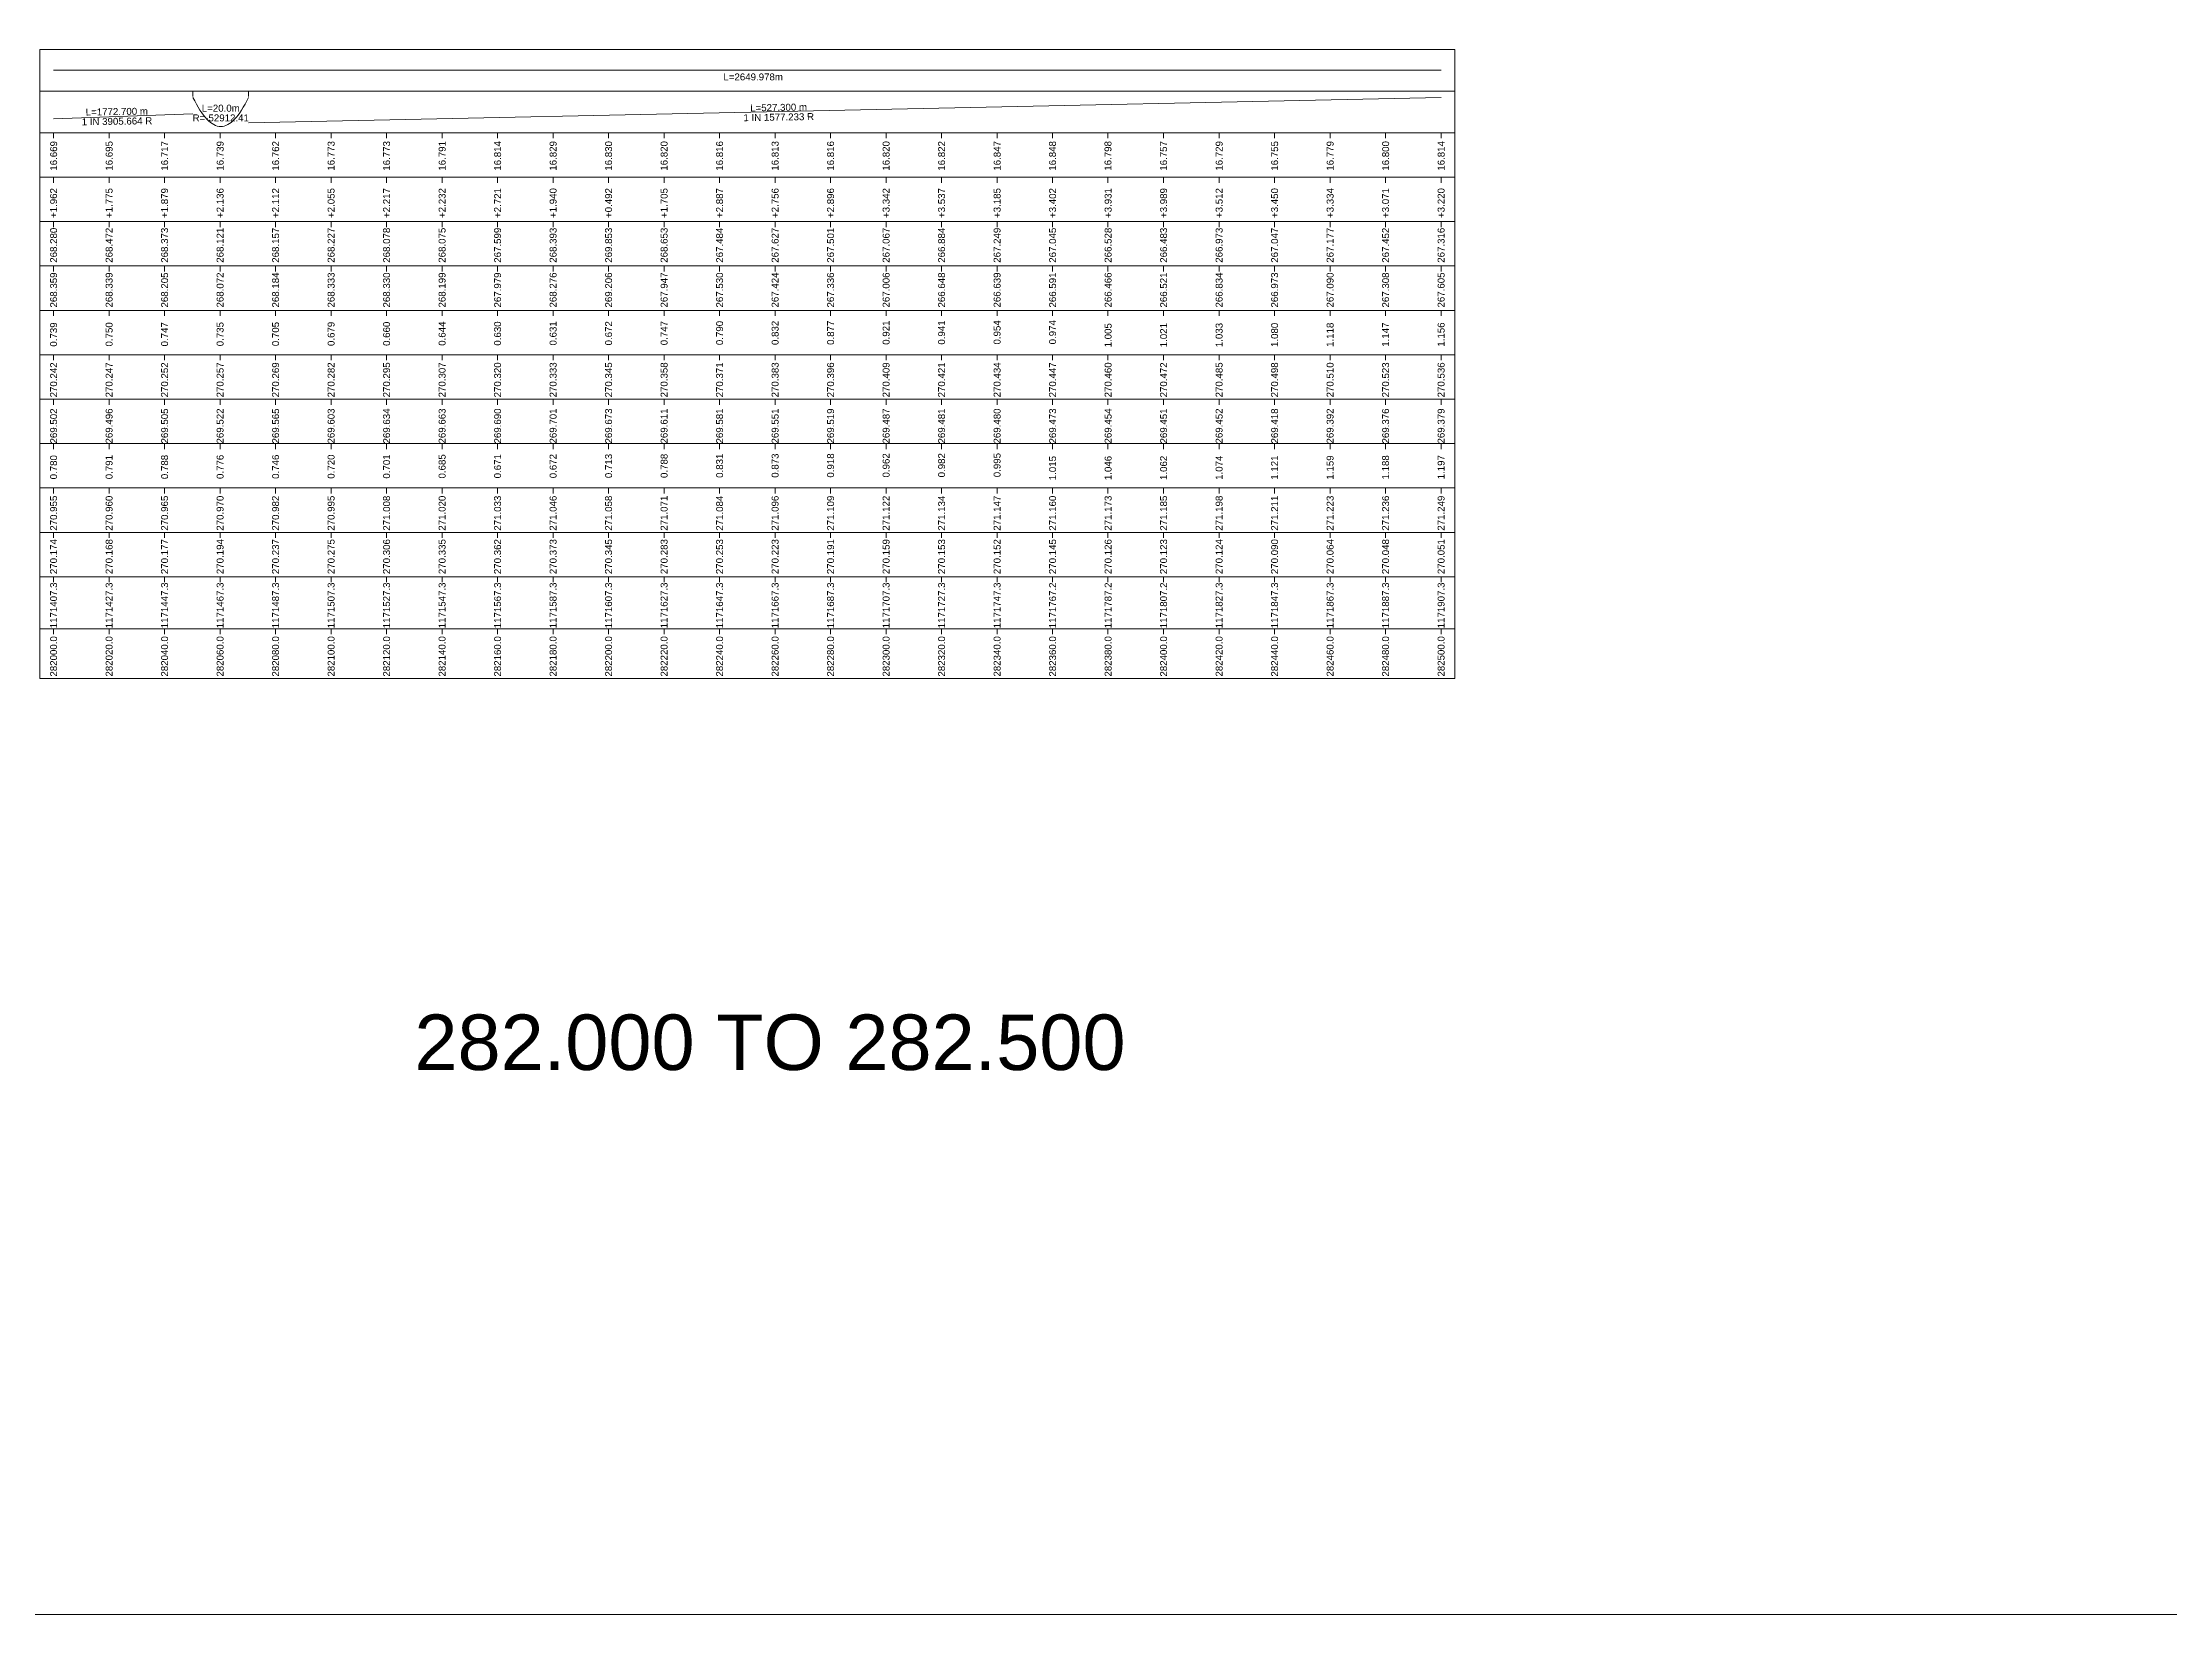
# Model space of a CAD drawing. Header units: feet. Extents: x -298 to 9968, y -12569 to -11656.
# Drawn here: x 7996 to 8762, y -12569 to -12002 of the extents above; entities that cross this region are included whole.
import ezdxf
from ezdxf.enums import TextEntityAlignment as Align

# ---------------------------------------------------------------- set-up
doc = ezdxf.new("R2010")
doc.units = ezdxf.units.FT
doc.header["$MEASUREMENT"] = 0
doc.layers.get('0').update_dxf_attribs({"lineweight": 0})
for name, color, linetype, lineweight in [('LS CUT FILL', 10, 'Continuous', 0), ('LS EXG GL', 7, 'Continuous', 0), ('LS EXG IR CH', 7, 'Continuous', 0), ('LS EXG RL', 7, 'Continuous', 0), ('LS EXG. FL', 7, 'Continuous', 0), ('LS EXG. GL AT PRO. TOE', 7, 'Continuous', 0), ('LS FRAME', 7, 'Continuous', 0), ('LS PFL-EFL', 10, 'Continuous', 0), ('LS PRL-ERL', 10, 'Continuous', 0), ('LS PRO DFCC CHAINAGE', 10, 'Continuous', 0), ('LS PRO FL', 10, 'Continuous', 0), ('LS PRO RAIL LEVEL', 10, 'Continuous', 0), ('LS TICKS', 7, 'Continuous', 0), ('LS TRACK CENTER', 10, 'Continuous', 0)]:
    doc.layers.add(name, color=color, linetype=linetype, lineweight=lineweight)
for name, color, linetype in [('LS HORIZONTAL ALIGNMENT', 10, 'Continuous'), ('LS VERTICAL ALIGNMENT', 10, 'Continuous'), ('ref text', 3, 'Continuous')]:
    doc.layers.add(name, color=color, linetype=linetype)
doc.styles.get("Standard").update_dxf_attribs({"font": 'arial.ttf'})
doc.styles.add('Style-Arial', font='arial.ttf')

msp = doc.modelspace()

# ---------------------------------------------------------------- linework, layer by layer
at = {"layer": 'LS FRAME', "color": 7, "linetype": 'Continuous', "lineweight": 0, "flags": 128}
for points in [[(7995, -12020), (8504.99, -12020), (8504.99, -12005), (7995, -12005), (7995, -12020)], [(7995, -12035), (8504.99, -12035), (8504.99, -12020), (7995, -12020), (7995, -12035)], [(7995, -12051), (8504.99, -12051), (8504.99, -12035), (7995, -12035), (7995, -12051)], [(7995, -12067), (8504.99, -12067), (8504.99, -12051), (7995, -12051), (7995, -12067)], [(7995, -12083), (8504.99, -12083), (8504.99, -12067), (7995, -12067), (7995, -12083)], [(7995, -12099), (8504.99, -12099), (8504.99, -12083), (7995, -12083), (7995, -12099)], [(7995, -12115), (8504.99, -12115), (8504.99, -12099), (7995, -12099), (7995, -12115)], [(7995, -12131), (8504.99, -12131), (8504.99, -12115), (7995, -12115), (7995, -12131)], [(7995, -12147), (8504.99, -12147), (8504.99, -12131), (7995, -12131), (7995, -12147)], [(7995, -12163), (8504.99, -12163), (8504.99, -12147), (7995, -12147), (7995, -12163)], [(7995, -12179), (8504.99, -12179), (8504.99, -12163), (7995, -12163), (7995, -12179)], [(7995, -12195), (8504.99, -12195), (8504.99, -12179), (7995, -12179), (7995, -12195)], [(7995, -12213.71), (8504.99, -12213.71), (8504.99, -12195), (7995, -12195), (7995, -12213)], [(7995, -12231.71), (8504.99, -12231.71), (8504.99, -12213.71), (7995, -12213.71), (7995, -12231.71)]]:
    msp.add_lwpolyline(points, close=True, dxfattribs=at)
at = {"layer": 'LS HORIZONTAL ALIGNMENT', "color": 1, "lineweight": 0, "flags": 128}
msp.add_lwpolyline([(8000, -12012.5), (8499.99, -12012.5)], dxfattribs=at)
at = {"layer": 'LS TICKS', "color": 7, "linetype": 'Continuous', "lineweight": 0, "flags": 128}
for points in [[(8050.22, -12022), (8050.22, -12020)], [(8070.22, -12022), (8070.22, -12020)], [(8000, -12037), (8000, -12035)], [(8020, -12037), (8020, -12035)], [(8040, -12037), (8040, -12035)], [(8060, -12037), (8060, -12035)], [(8080, -12037), (8080, -12035)], [(8099.98, -12037), (8099.98, -12035)], [(8119.98, -12037), (8119.98, -12035)], [(8140, -12037), (8140, -12035)], [(8159.99, -12037), (8159.99, -12035)], [(8179.99, -12037), (8179.99, -12035)], [(8199.97, -12037), (8199.97, -12035)], [(8219.98, -12037), (8219.98, -12035)], [(8239.98, -12037), (8239.98, -12035)], [(8259.98, -12037), (8259.98, -12035)], [(8279.98, -12037), (8279.98, -12035)], [(8299.98, -12037), (8299.98, -12035)], [(8319.98, -12037), (8319.98, -12035)], [(8340, -12037), (8340, -12035)], [(8359.94, -12037), (8359.94, -12035)], [(8379.94, -12037), (8379.94, -12035)], [(8399.96, -12037), (8399.96, -12035)], [(8420, -12037), (8420, -12035)], [(8440, -12037), (8440, -12035)], [(8460, -12037), (8460, -12035)], [(8480, -12037), (8480, -12035)], [(8499.99, -12037), (8499.99, -12035)], [(8000, -12053), (8000, -12051)], [(8020, -12053), (8020, -12051)], [(8040, -12053), (8040, -12051)], [(8060, -12053), (8060, -12051)], [(8080, -12053), (8080, -12051)], [(8099.98, -12053), (8099.98, -12051)], [(8119.98, -12053), (8119.98, -12051)], [(8140, -12053), (8140, -12051)], [(8159.99, -12053), (8159.99, -12051)], [(8179.99, -12053), (8179.99, -12051)], [(8199.97, -12053), (8199.97, -12051)], [(8219.98, -12053), (8219.98, -12051)], [(8239.98, -12053), (8239.98, -12051)], [(8259.98, -12053), (8259.98, -12051)], [(8279.98, -12053), (8279.98, -12051)], [(8299.98, -12053), (8299.98, -12051)], [(8319.98, -12053), (8319.98, -12051)], [(8340, -12053), (8340, -12051)], [(8359.94, -12053), (8359.94, -12051)], [(8379.94, -12053), (8379.94, -12051)], [(8399.96, -12053), (8399.96, -12051)], [(8420, -12053), (8420, -12051)], [(8440, -12053), (8440, -12051)], [(8460, -12053), (8460, -12051)], [(8480, -12053), (8480, -12051)], [(8499.99, -12053), (8499.99, -12051)], [(8000, -12069), (8000, -12067)], [(8020, -12069), (8020, -12067)], [(8040, -12069), (8040, -12067)], [(8060, -12069), (8060, -12067)], [(8080, -12069), (8080, -12067)], [(8099.98, -12069), (8099.98, -12067)], [(8119.98, -12069), (8119.98, -12067)], [(8140, -12069), (8140, -12067)], [(8159.99, -12069), (8159.99, -12067)], [(8179.99, -12069), (8179.99, -12067)], [(8199.97, -12069), (8199.97, -12067)], [(8219.98, -12069), (8219.98, -12067)], [(8239.98, -12069), (8239.98, -12067)], [(8259.98, -12069), (8259.98, -12067)], [(8279.98, -12069), (8279.98, -12067)], [(8299.98, -12069), (8299.98, -12067)], [(8319.98, -12069), (8319.98, -12067)], [(8340, -12069), (8340, -12067)], [(8359.94, -12069), (8359.94, -12067)], [(8379.94, -12069), (8379.94, -12067)], [(8399.96, -12069), (8399.96, -12067)], [(8420, -12069), (8420, -12067)], [(8440, -12069), (8440, -12067)], [(8460, -12069), (8460, -12067)], [(8480, -12069), (8480, -12067)], [(8499.99, -12069), (8499.99, -12067)], [(8000, -12085), (8000, -12083)], [(8020, -12085), (8020, -12083)], [(8040, -12085), (8040, -12083)], [(8060, -12085), (8060, -12083)], [(8080, -12085), (8080, -12083)], [(8099.98, -12085), (8099.98, -12083)], [(8119.98, -12085), (8119.98, -12083)], [(8140, -12085), (8140, -12083)], [(8159.99, -12085), (8159.99, -12083)], [(8179.99, -12085), (8179.99, -12083)], [(8199.97, -12085), (8199.97, -12083)], [(8219.98, -12085), (8219.98, -12083)], [(8239.98, -12085), (8239.98, -12083)], [(8259.98, -12085), (8259.98, -12083)], [(8279.98, -12085), (8279.98, -12083)], [(8299.98, -12085), (8299.98, -12083)], [(8319.98, -12085), (8319.98, -12083)], [(8340, -12085), (8340, -12083)], [(8359.94, -12085), (8359.94, -12083)], [(8379.94, -12085), (8379.94, -12083)], [(8399.96, -12085), (8399.96, -12083)], [(8420, -12085), (8420, -12083)], [(8440, -12085), (8440, -12083)], [(8460, -12085), (8460, -12083)], [(8480, -12085), (8480, -12083)], [(8499.99, -12085), (8499.99, -12083)], [(8000, -12101), (8000, -12099)], [(8020, -12101), (8020, -12099)], [(8040, -12101), (8040, -12099)], [(8060, -12101), (8060, -12099)], [(8080, -12101), (8080, -12099)], [(8099.98, -12101), (8099.98, -12099)], [(8119.98, -12101), (8119.98, -12099)], [(8140, -12101), (8140, -12099)], [(8159.99, -12101), (8159.99, -12099)], [(8179.99, -12101), (8179.99, -12099)], [(8199.97, -12101), (8199.97, -12099)], [(8219.98, -12101), (8219.98, -12099)], [(8239.98, -12101), (8239.98, -12099)], [(8259.98, -12101), (8259.98, -12099)], [(8279.98, -12101), (8279.98, -12099)], [(8299.98, -12101), (8299.98, -12099)], [(8319.98, -12101), (8319.98, -12099)], [(8340, -12101), (8340, -12099)], [(8359.94, -12101), (8359.94, -12099)], [(8379.94, -12101), (8379.94, -12099)], [(8399.96, -12101), (8399.96, -12099)], [(8420, -12101), (8420, -12099)], [(8440, -12101), (8440, -12099)], [(8460, -12101), (8460, -12099)], [(8480, -12101), (8480, -12099)], [(8499.99, -12101), (8499.99, -12099)], [(8000, -12117), (8000, -12115)], [(8020, -12117), (8020, -12115)], [(8040, -12117), (8040, -12115)], [(8060, -12117), (8060, -12115)], [(8080, -12117), (8080, -12115)], [(8099.98, -12117), (8099.98, -12115)], [(8119.98, -12117), (8119.98, -12115)], [(8140, -12117), (8140, -12115)], [(8159.99, -12117), (8159.99, -12115)], [(8179.99, -12117), (8179.99, -12115)], [(8199.97, -12117), (8199.97, -12115)], [(8219.98, -12117), (8219.98, -12115)], [(8239.98, -12117), (8239.98, -12115)], [(8259.98, -12117), (8259.98, -12115)], [(8279.98, -12117), (8279.98, -12115)], [(8299.98, -12117), (8299.98, -12115)], [(8319.98, -12117), (8319.98, -12115)], [(8340, -12117), (8340, -12115)], [(8359.94, -12117), (8359.94, -12115)], [(8379.94, -12117), (8379.94, -12115)], [(8399.96, -12117), (8399.96, -12115)], [(8420, -12117), (8420, -12115)], [(8440, -12117), (8440, -12115)], [(8460, -12117), (8460, -12115)], [(8480, -12117), (8480, -12115)], [(8499.99, -12117), (8499.99, -12115)], [(8000, -12133), (8000, -12131)], [(8020, -12133), (8020, -12131)], [(8040, -12133), (8040, -12131)], [(8060, -12133), (8060, -12131)], [(8080, -12133), (8080, -12131)], [(8099.98, -12133), (8099.98, -12131)], [(8119.98, -12133), (8119.98, -12131)], [(8140, -12133), (8140, -12131)], [(8159.99, -12133), (8159.99, -12131)], [(8179.99, -12133), (8179.99, -12131)], [(8199.97, -12133), (8199.97, -12131)], [(8219.98, -12133), (8219.98, -12131)], [(8239.98, -12133), (8239.98, -12131)], [(8259.98, -12133), (8259.98, -12131)], [(8279.98, -12133), (8279.98, -12131)], [(8299.98, -12133), (8299.98, -12131)], [(8319.98, -12133), (8319.98, -12131)], [(8340, -12133), (8340, -12131)], [(8359.94, -12133), (8359.94, -12131)], [(8379.94, -12133), (8379.94, -12131)], [(8399.96, -12133), (8399.96, -12131)], [(8420, -12133), (8420, -12131)], [(8440, -12133), (8440, -12131)], [(8460, -12133), (8460, -12131)], [(8480, -12133), (8480, -12131)], [(8499.99, -12133), (8499.99, -12131)], [(8000, -12149), (8000, -12147)], [(8020, -12149), (8020, -12147)], [(8040, -12149), (8040, -12147)], [(8060, -12149), (8060, -12147)], [(8080, -12149), (8080, -12147)], [(8099.98, -12149), (8099.98, -12147)], [(8119.98, -12149), (8119.98, -12147)], [(8140, -12149), (8140, -12147)], [(8159.99, -12149), (8159.99, -12147)], [(8179.99, -12149), (8179.99, -12147)], [(8199.97, -12149), (8199.97, -12147)], [(8219.98, -12149), (8219.98, -12147)], [(8239.98, -12149), (8239.98, -12147)], [(8259.98, -12149), (8259.98, -12147)], [(8279.98, -12149), (8279.98, -12147)], [(8299.98, -12149), (8299.98, -12147)], [(8319.98, -12149), (8319.98, -12147)], [(8340, -12149), (8340, -12147)], [(8359.94, -12149), (8359.94, -12147)], [(8379.94, -12149), (8379.94, -12147)], [(8399.96, -12149), (8399.96, -12147)], [(8420, -12149), (8420, -12147)], [(8440, -12149), (8440, -12147)], [(8460, -12149), (8460, -12147)], [(8480, -12149), (8480, -12147)], [(8499.99, -12149), (8499.99, -12147)], [(8000, -12165), (8000, -12163)], [(8020, -12165), (8020, -12163)], [(8040, -12165), (8040, -12163)], [(8060, -12165), (8060, -12163)], [(8080, -12165), (8080, -12163)], [(8099.98, -12165), (8099.98, -12163)], [(8119.98, -12165), (8119.98, -12163)], [(8140, -12165), (8140, -12163)], [(8159.99, -12165), (8159.99, -12163)], [(8179.99, -12165), (8179.99, -12163)], [(8199.97, -12165), (8199.97, -12163)], [(8219.98, -12165), (8219.98, -12163)], [(8239.98, -12165), (8239.98, -12163)], [(8259.98, -12165), (8259.98, -12163)], [(8279.98, -12165), (8279.98, -12163)], [(8299.98, -12165), (8299.98, -12163)], [(8319.98, -12165), (8319.98, -12163)], [(8340, -12165), (8340, -12163)], [(8359.94, -12165), (8359.94, -12163)], [(8379.94, -12165), (8379.94, -12163)], [(8399.96, -12165), (8399.96, -12163)], [(8420, -12165), (8420, -12163)], [(8440, -12165), (8440, -12163)], [(8460, -12165), (8460, -12163)], [(8480, -12165), (8480, -12163)], [(8499.99, -12165), (8499.99, -12163)], [(8000, -12181), (8000, -12179)], [(8020, -12181), (8020, -12179)], [(8040, -12181), (8040, -12179)], [(8060, -12181), (8060, -12179)], [(8080, -12181), (8080, -12179)], [(8099.98, -12181), (8099.98, -12179)], [(8119.98, -12181), (8119.98, -12179)], [(8140, -12181), (8140, -12179)], [(8159.99, -12181), (8159.99, -12179)], [(8179.99, -12181), (8179.99, -12179)], [(8199.97, -12181), (8199.97, -12179)], [(8219.98, -12181), (8219.98, -12179)], [(8239.98, -12181), (8239.98, -12179)], [(8259.98, -12181), (8259.98, -12179)], [(8279.98, -12181), (8279.98, -12179)], [(8299.98, -12181), (8299.98, -12179)], [(8319.98, -12181), (8319.98, -12179)], [(8340, -12181), (8340, -12179)], [(8359.94, -12181), (8359.94, -12179)], [(8379.94, -12181), (8379.94, -12179)], [(8399.96, -12181), (8399.96, -12179)], [(8420, -12181), (8420, -12179)], [(8440, -12181), (8440, -12179)], [(8460, -12181), (8460, -12179)], [(8480, -12181), (8480, -12179)], [(8499.99, -12181), (8499.99, -12179)], [(8000, -12197), (8000, -12195)], [(8020, -12197), (8020, -12195)], [(8040, -12197), (8040, -12195)], [(8060, -12197), (8060, -12195)], [(8080, -12197), (8080, -12195)], [(8099.98, -12197), (8099.98, -12195)], [(8119.98, -12197), (8119.98, -12195)], [(8140, -12197), (8140, -12195)], [(8159.99, -12197), (8159.99, -12195)], [(8179.99, -12197), (8179.99, -12195)], [(8199.97, -12197), (8199.97, -12195)], [(8219.98, -12197), (8219.98, -12195)], [(8239.98, -12197), (8239.98, -12195)], [(8259.98, -12197), (8259.98, -12195)], [(8279.98, -12197), (8279.98, -12195)], [(8299.98, -12197), (8299.98, -12195)], [(8319.98, -12197), (8319.98, -12195)], [(8340, -12197), (8340, -12195)], [(8359.94, -12197), (8359.94, -12195)], [(8379.94, -12197), (8379.94, -12195)], [(8399.96, -12197), (8399.96, -12195)], [(8420, -12197), (8420, -12195)], [(8440, -12197), (8440, -12195)], [(8460, -12197), (8460, -12195)], [(8480, -12197), (8480, -12195)], [(8499.99, -12197), (8499.99, -12195)], [(8000, -12215.71), (8000, -12213.71)], [(8020, -12215.71), (8020, -12213.71)], [(8040, -12215.71), (8040, -12213.71)], [(8060, -12215.71), (8060, -12213.71)], [(8080, -12215.71), (8080, -12213.71)], [(8099.98, -12215.71), (8099.98, -12213.71)], [(8119.98, -12215.71), (8119.98, -12213.71)], [(8140, -12215.71), (8140, -12213.71)], [(8159.99, -12215.71), (8159.99, -12213.71)], [(8179.99, -12215.71), (8179.99, -12213.71)], [(8199.97, -12215.71), (8199.97, -12213.71)], [(8219.98, -12215.71), (8219.98, -12213.71)], [(8239.98, -12215.71), (8239.98, -12213.71)], [(8259.98, -12215.71), (8259.98, -12213.71)], [(8279.98, -12215.71), (8279.98, -12213.71)], [(8299.98, -12215.71), (8299.98, -12213.71)], [(8319.98, -12215.71), (8319.98, -12213.71)], [(8340, -12215.71), (8340, -12213.71)], [(8359.94, -12215.71), (8359.94, -12213.71)], [(8379.94, -12215.71), (8379.94, -12213.71)], [(8399.96, -12215.71), (8399.96, -12213.71)], [(8420, -12215.71), (8420, -12213.71)], [(8440, -12215.71), (8440, -12213.71)], [(8460, -12215.71), (8460, -12213.71)], [(8480, -12215.71), (8480, -12213.71)], [(8499.99, -12215.71), (8499.99, -12213.71)]]:
    msp.add_lwpolyline(points, dxfattribs=at)
at = {"layer": 'LS VERTICAL ALIGNMENT', "color": 1, "linetype": 'Continuous', "lineweight": 0, "flags": 128}
for points in [[(8050.22, -12022.25), (8050.85, -12023.52), (8051.47, -12024.71), (8052.1, -12025.82), (8052.72, -12026.84), (8053.35, -12027.79), (8053.97, -12028.65), (8054.6, -12029.43), (8055.22, -12030.12), (8055.85, -12030.74), (8056.47, -12031.27), (8057.1, -12031.72), (8057.72, -12032.09), (8058.35, -12032.38), (8058.97, -12032.59), (8059.6, -12032.71), (8060.85, -12032.71), (8061.47, -12032.59), (8062.1, -12032.38), (8062.72, -12032.09), (8063.35, -12031.72), (8063.97, -12031.27), (8064.6, -12030.74), (8065.22, -12030.12), (8065.85, -12029.43), (8066.47, -12028.65), (8067.1, -12027.79), (8067.72, -12026.84), (8068.35, -12025.82), (8068.97, -12024.71), (8069.6, -12023.52), (8070.22, -12022.25)], [(8070.22, -12031.44), (8499.99, -12022.25)], [(8000, -12029.94), (8050.22, -12028.17)]]:
    msp.add_lwpolyline(points, dxfattribs=at)

# ---------------------------------------------------------------- texts
at = {"layer": 'LS CUT FILL'}
for s, p in [('+1.962', (8001.23, -12065.72)), ('+1.775', (8021.23, -12065.72)), ('+1.879', (8041.23, -12065.72)), ('+2.136', (8061.23, -12065.72)), ('+2.112', (8081.23, -12065.72)), ('+2.055', (8101.23, -12065.72)), ('+2.217', (8121.23, -12065.72)), ('+2.232', (8141.23, -12065.72)), ('+2.721', (8161.23, -12065.72)), ('+1.940', (8181.23, -12065.72)), ('+0.492', (8201.23, -12065.72)), ('+1.705', (8221.23, -12065.72)), ('+2.887', (8241.23, -12065.72)), ('+2.756', (8261.23, -12065.72)), ('+2.896', (8281.23, -12065.72)), ('+3.342', (8301.23, -12065.72)), ('+3.537', (8321.23, -12065.72)), ('+3.185', (8341.23, -12065.72)), ('+3.402', (8361.23, -12065.72)), ('+3.931', (8381.23, -12065.72)), ('+3.989', (8401.23, -12065.72)), ('+3.512', (8421.23, -12065.72)), ('+3.450', (8441.23, -12065.72)), ('+3.334', (8461.23, -12065.72)), ('+3.071', (8481.23, -12065.72)), ('+3.220', (8501.23, -12065.72))]:
    msp.add_text(s, height=2.5, rotation=90, dxfattribs=at).set_placement(p)
at = {"layer": 'LS EXG GL', "style": 'Style-Arial'}
for s, p in [('268.280', (8001.23, -12081.85)), ('268.472', (8021.23, -12081.85)), ('268.373', (8041.23, -12081.85)), ('268.121', (8061.23, -12081.85)), ('268.157', (8081.23, -12081.85)), ('268.227', (8101.23, -12081.85)), ('268.078', (8121.23, -12081.85)), ('268.075', (8141.23, -12081.85)), ('267.599', (8161.23, -12081.85)), ('268.393', (8181.23, -12081.85)), ('269.853', (8201.23, -12081.85)), ('268.653', (8221.23, -12081.85)), ('267.484', (8241.23, -12081.85)), ('267.627', (8261.23, -12081.85)), ('267.501', (8281.23, -12081.85)), ('267.067', (8301.23, -12081.85)), ('266.884', (8321.23, -12081.85)), ('267.249', (8341.23, -12081.85)), ('267.045', (8361.23, -12081.85)), ('266.528', (8381.23, -12081.85)), ('266.483', (8401.23, -12081.85)), ('266.973', (8421.23, -12081.85)), ('267.047', (8441.23, -12081.85)), ('267.177', (8461.23, -12081.85)), ('267.452', (8481.23, -12081.85)), ('267.316', (8501.23, -12081.85))]:
    msp.add_text(s, height=2.5, rotation=90, dxfattribs=at).set_placement(p)
at = {"layer": 'LS EXG IR CH', "lineweight": 0, "style": 'Style-Arial'}
for s, p in [('282000.0', (7999.98, -12216.41)), ('282020.0', (8019.98, -12216.41)), ('282040.0', (8039.98, -12216.41)), ('282060.0', (8059.98, -12216.41)), ('282080.0', (8079.98, -12216.41)), ('282100.0', (8099.98, -12216.41)), ('282120.0', (8119.98, -12216.41)), ('282140.0', (8139.98, -12216.41)), ('282160.0', (8159.98, -12216.41)), ('282180.0', (8179.98, -12216.41)), ('282200.0', (8199.98, -12216.41)), ('282220.0', (8219.98, -12216.41)), ('282240.0', (8239.98, -12216.41)), ('282260.0', (8259.98, -12216.41)), ('282280.0', (8279.98, -12216.41)), ('282300.0', (8299.98, -12216.41)), ('282320.0', (8319.98, -12216.41)), ('282340.0', (8339.98, -12216.41)), ('282360.0', (8359.98, -12216.41)), ('282380.0', (8379.98, -12216.41)), ('282400.0', (8399.98, -12216.41)), ('282420.0', (8419.98, -12216.41)), ('282440.0', (8439.98, -12216.41)), ('282460.0', (8459.98, -12216.41)), ('282480.0', (8479.98, -12216.41)), ('282500.0', (8499.98, -12216.41))]:
    msp.add_text(s, height=2.5, rotation=90, dxfattribs=at).set_placement(p, align=Align.MIDDLE_RIGHT)
at = {"layer": 'LS EXG RL', "style": 'Style-Arial'}
for s, p in [('270.174', (8001.23, -12194.06)), ('270.168', (8021.23, -12194.06)), ('270.177', (8041.23, -12194.06)), ('270.194', (8061.23, -12194.06)), ('270.237', (8081.23, -12194.06)), ('270.275', (8101.23, -12194.06)), ('270.306', (8121.23, -12194.06)), ('270.335', (8141.23, -12194.06)), ('270.362', (8161.23, -12194.06)), ('270.373', (8181.23, -12194.06)), ('270.345', (8201.23, -12194.06)), ('270.283', (8221.23, -12194.06)), ('270.253', (8241.23, -12194.06)), ('270.223', (8261.23, -12194.06)), ('270.191', (8281.23, -12194.06)), ('270.159', (8301.23, -12194.06)), ('270.153', (8321.23, -12194.06)), ('270.152', (8341.23, -12194.06)), ('270.145', (8361.23, -12194.06)), ('270.126', (8381.23, -12194.06)), ('270.123', (8401.23, -12194.06)), ('270.124', (8421.23, -12194.06)), ('270.090', (8441.23, -12194.06)), ('270.064', (8461.23, -12194.06)), ('270.048', (8481.23, -12194.06)), ('270.051', (8501.23, -12194.06))]:
    msp.add_text(s, height=2.5, rotation=90, dxfattribs=at).set_placement(p)
at = {"layer": 'LS EXG. FL', "style": 'Style-Arial'}
for s, p in [('269.502', (8001.23, -12146.98)), ('269.496', (8021.23, -12146.98)), ('269.505', (8041.23, -12146.98)), ('269.522', (8061.23, -12146.98)), ('269.565', (8081.23, -12146.98)), ('269.603', (8101.23, -12146.98)), ('269.634', (8121.23, -12146.98)), ('269.663', (8141.23, -12146.98)), ('269.690', (8161.23, -12146.98)), ('269.701', (8181.23, -12146.98)), ('269.673', (8201.23, -12146.98)), ('269.611', (8221.23, -12146.98)), ('269.581', (8241.23, -12146.98)), ('269.551', (8261.23, -12146.98)), ('269.519', (8281.23, -12146.98)), ('269.487', (8301.23, -12146.98)), ('269.481', (8321.23, -12146.98)), ('269.480', (8341.23, -12146.98)), ('269.473', (8361.23, -12146.98)), ('269.454', (8381.23, -12146.98)), ('269.451', (8401.23, -12146.98)), ('269.452', (8421.23, -12146.98)), ('269.418', (8441.23, -12146.98)), ('269.392', (8461.23, -12146.98)), ('269.376', (8481.23, -12146.98)), ('269.379', (8501.23, -12146.98))]:
    msp.add_text(s, height=2.5, rotation=90, dxfattribs=at).set_placement(p)
at = {"layer": 'LS EXG. GL AT PRO. TOE', "style": 'Style-Arial'}
for s, p in [('268.359', (8001.23, -12097.98)), ('268.339', (8021.23, -12097.98)), ('268.205', (8041.23, -12097.98)), ('268.072', (8061.23, -12097.98)), ('268.184', (8081.23, -12097.98)), ('268.333', (8101.23, -12097.98)), ('268.330', (8121.23, -12097.98)), ('268.199', (8141.23, -12097.98)), ('267.979', (8161.23, -12097.98)), ('268.276', (8181.23, -12097.98)), ('269.206', (8201.23, -12097.98)), ('267.947', (8221.23, -12097.98)), ('267.530', (8241.23, -12097.98)), ('267.424', (8261.23, -12097.98)), ('267.336', (8281.23, -12097.98)), ('267.006', (8301.23, -12097.98)), ('266.648', (8321.23, -12097.98)), ('266.639', (8341.23, -12097.98)), ('266.591', (8361.23, -12097.98)), ('266.466', (8381.23, -12097.98)), ('266.521', (8401.23, -12097.98)), ('266.834', (8421.23, -12097.98)), ('266.973', (8441.23, -12097.98)), ('267.090', (8461.23, -12097.98)), ('267.308', (8481.23, -12097.98)), ('267.605', (8501.23, -12097.98))]:
    msp.add_text(s, height=2.5, rotation=90, dxfattribs=at).set_placement(p)
at = {"layer": 'LS HORIZONTAL ALIGNMENT', "color": 1, "lineweight": 0, "insert": (8252.08, -12014.91), "char_height": 2.5, "attachment_point": 5, "line_spacing_factor": 0.6, "style": 'Style-Arial'}
msp.add_mtext('L=2649.978m', dxfattribs=at)
at = {"layer": 'LS PFL-EFL', "style": 'Style-Arial'}
for s, p in [('0.739', (8001.23, -12112.09)), ('0.750', (8021.23, -12112.04)), ('0.747', (8041.23, -12112)), ('0.735', (8061.23, -12111.95)), ('0.705', (8081.23, -12111.91)), ('0.679', (8101.23, -12111.86)), ('0.660', (8121.23, -12111.82)), ('0.644', (8141.23, -12111.77)), ('0.630', (8161.23, -12111.73)), ('0.631', (8181.23, -12111.68)), ('0.672', (8201.23, -12111.64)), ('0.747', (8221.23, -12111.59)), ('0.790', (8241.23, -12111.54)), ('0.832', (8261.23, -12111.5)), ('0.877', (8281.23, -12111.45)), ('0.921', (8301.23, -12111.41)), ('0.941', (8321.23, -12111.36)), ('0.954', (8341.23, -12111.32)), ('0.974', (8361.23, -12111.27)), ('1.005', (8381.23, -12112.36)), ('1.021', (8401.23, -12112.31)), ('1.033', (8421.23, -12112.27)), ('1.080', (8441.23, -12112.22)), ('1.118', (8461.23, -12112.18)), ('1.147', (8481.23, -12112.13)), ('1.156', (8501.23, -12112.09))]:
    msp.add_text(s, height=2.5, rotation=90, dxfattribs=at).set_placement(p)
at = {"layer": 'LS PRL-ERL', "style": 'Style-Arial'}
for s, p in [('0.780', (8001.23, -12159.91)), ('0.791', (8021.23, -12159.87)), ('0.788', (8041.23, -12159.82)), ('0.776', (8061.23, -12159.78)), ('0.746', (8081.23, -12159.73)), ('0.720', (8101.23, -12159.69)), ('0.701', (8121.23, -12159.64)), ('0.685', (8141.23, -12159.6)), ('0.671', (8161.23, -12159.55)), ('0.672', (8181.23, -12159.51)), ('0.713', (8201.23, -12159.46)), ('0.788', (8221.23, -12159.42)), ('0.831', (8241.23, -12159.37)), ('0.873', (8261.23, -12159.33)), ('0.918', (8281.23, -12159.28)), ('0.962', (8301.23, -12159.24)), ('0.982', (8321.23, -12159.19)), ('0.995', (8341.23, -12159.14)), ('1.015', (8361.23, -12160.23)), ('1.046', (8381.23, -12160.18)), ('1.062', (8401.23, -12160.14)), ('1.074', (8421.23, -12160.09)), ('1.121', (8441.23, -12160.05)), ('1.159', (8461.23, -12160)), ('1.188', (8481.23, -12159.96)), ('1.197', (8501.23, -12159.91))]:
    msp.add_text(s, height=2.5, rotation=90, dxfattribs=at).set_placement(p)
at = {"layer": 'LS PRO DFCC CHAINAGE', "style": 'Style-Arial'}
for s, p in [('1171407.3', (8001.23, -12213.58)), ('1171427.3', (8021.23, -12213.58)), ('1171447.3', (8041.23, -12213.58)), ('1171467.3', (8061.23, -12213.58)), ('1171487.3', (8081.23, -12213.58)), ('1171507.3', (8101.23, -12213.58)), ('1171527.3', (8121.23, -12213.58)), ('1171547.3', (8141.23, -12213.58)), ('1171567.3', (8161.23, -12213.58)), ('1171587.3', (8181.23, -12213.58)), ('1171607.3', (8201.23, -12213.58)), ('1171627.3', (8221.23, -12213.58)), ('1171647.3', (8241.23, -12213.58)), ('1171667.3', (8261.23, -12213.58)), ('1171687.3', (8281.23, -12213.58)), ('1171707.3', (8301.23, -12213.58)), ('1171727.3', (8321.23, -12213.58)), ('1171747.3', (8341.23, -12213.58)), ('1171767.2', (8361.23, -12213.58)), ('1171787.2', (8381.23, -12213.58)), ('1171807.2', (8401.23, -12213.58)), ('1171827.3', (8421.23, -12213.58)), ('1171847.3', (8441.23, -12213.58)), ('1171867.3', (8461.23, -12213.58)), ('1171887.3', (8481.23, -12213.58)), ('1171907.3', (8501.23, -12213.58))]:
    msp.add_text(s, height=2.5, rotation=90, dxfattribs=at).set_placement(p)
at = {"layer": 'LS PRO FL'}
for s, p in [('270.242', (8001.23, -12130.37)), ('270.247', (8021.23, -12130.37)), ('270.252', (8041.23, -12130.37)), ('270.257', (8061.23, -12130.37)), ('270.269', (8081.23, -12130.37)), ('270.282', (8101.23, -12130.37)), ('270.295', (8121.23, -12130.37)), ('270.307', (8141.23, -12130.37)), ('270.320', (8161.23, -12130.37)), ('270.333', (8181.23, -12130.37)), ('270.345', (8201.23, -12130.37)), ('270.358', (8221.23, -12130.37)), ('270.371', (8241.23, -12130.37)), ('270.383', (8261.23, -12130.37)), ('270.396', (8281.23, -12130.37)), ('270.409', (8301.23, -12130.37)), ('270.421', (8321.23, -12130.37)), ('270.434', (8341.23, -12130.37)), ('270.447', (8361.23, -12130.37)), ('270.460', (8381.23, -12130.37)), ('270.472', (8401.23, -12130.37)), ('270.485', (8421.23, -12130.37)), ('270.498', (8441.23, -12130.37)), ('270.510', (8461.23, -12130.37)), ('270.523', (8481.23, -12130.37)), ('270.536', (8501.23, -12130.37))]:
    msp.add_text(s, height=2.5, rotation=90, dxfattribs=at).set_placement(p)
at = {"layer": 'LS PRO RAIL LEVEL', "style": 'Style-Arial'}
for s, p in [('270.955', (8001.23, -12178.41)), ('270.960', (8021.23, -12178.41)), ('270.965', (8041.23, -12178.41)), ('270.970', (8061.23, -12178.41)), ('270.982', (8081.23, -12178.41)), ('270.995', (8101.23, -12178.41)), ('271.008', (8121.23, -12178.41)), ('271.020', (8141.23, -12178.41)), ('271.033', (8161.23, -12178.41)), ('271.046', (8181.23, -12178.41)), ('271.058', (8201.23, -12178.41)), ('271.071', (8221.23, -12178.41)), ('271.084', (8241.23, -12178.41)), ('271.096', (8261.23, -12178.41)), ('271.109', (8281.23, -12178.41)), ('271.122', (8301.23, -12178.41)), ('271.134', (8321.23, -12178.41)), ('271.147', (8341.23, -12178.41)), ('271.160', (8361.23, -12178.41)), ('271.173', (8381.23, -12178.41)), ('271.185', (8401.23, -12178.41)), ('271.198', (8421.23, -12178.41)), ('271.211', (8441.23, -12178.41)), ('271.223', (8461.23, -12178.41)), ('271.236', (8481.23, -12178.41)), ('271.249', (8501.23, -12178.41))]:
    msp.add_text(s, height=2.5, rotation=90, dxfattribs=at).set_placement(p)
at = {"layer": 'LS TRACK CENTER'}
for s, p in [('16.669', (8000, -12038)), ('16.695', (8020, -12038)), ('16.717', (8040, -12038)), ('16.739', (8060, -12038)), ('16.762', (8080, -12038)), ('16.773', (8099.98, -12038)), ('16.773', (8119.98, -12038)), ('16.791', (8140, -12038)), ('16.814', (8159.99, -12038)), ('16.829', (8179.99, -12038)), ('16.830', (8199.97, -12038)), ('16.820', (8219.98, -12038)), ('16.816', (8239.98, -12038)), ('16.813', (8259.98, -12038)), ('16.816', (8279.98, -12038)), ('16.820', (8299.98, -12038)), ('16.822', (8319.98, -12038)), ('16.847', (8340, -12038)), ('16.848', (8359.94, -12038)), ('16.798', (8379.94, -12038)), ('16.757', (8399.96, -12038)), ('16.729', (8420, -12038)), ('16.755', (8440, -12038)), ('16.779', (8460, -12038)), ('16.800', (8480, -12038)), ('16.814', (8499.99, -12038))]:
    msp.add_text(s, height=2.5, rotation=90, dxfattribs=at).set_placement(p, align=Align.MIDDLE_RIGHT)
at = {"layer": 'LS VERTICAL ALIGNMENT', "color": 1, "lineweight": 0, "insert": (8060.22, -12027.92), "char_height": 2.5, "attachment_point": 5, "line_spacing_factor": 0.84, "style": 'Style-Arial'}
msp.add_mtext('L=20.0m\\PR=-52912.41', dxfattribs=at)
at = {"layer": 'LS VERTICAL ALIGNMENT', "color": 1, "lineweight": 0, "char_height": 2.5, "attachment_point": 5, "line_spacing_factor": 0.84, "style": 'Style-Arial'}
for s, insert, rotation in [('L=527.300 m\\P1 IN 1577.233 R', (8261.27, -12027.65), 0.9941), ('L=1772.700 m\\P1 IN 3905.664 R', (8022.79, -12029.14), 0.91865)]:
    msp.add_mtext(s, dxfattribs=dict(at, insert=insert, rotation=rotation))
at = {"layer": 'ref text', "color": 3, "insert": (8130, -12373.03), "char_height": 20, "width": 256.3165, "attachment_point": 7, "bg_fill": 3, "box_fill_scale": 1.5, "bg_fill_color": 256, "bg_fill_transparency": 0}
msp.add_mtext('282.000 TO 282.500', dxfattribs=at)

# ---------------------------------------------------------------- next in the draw order: linework, layer by layer
msp.add_lwpolyline([(-297.68, -11655.51), (9968.22, -11655.51), (9968.22, -12568.93), (-297.68, -12568.93)], close=True)

doc.saveas('drawing.dxf')
